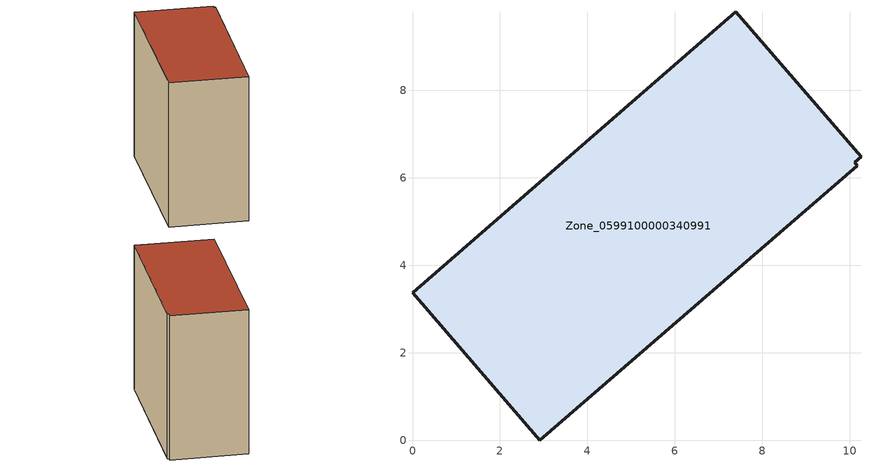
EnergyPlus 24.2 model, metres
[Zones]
Zone_0599100000340991
 floor ground (C_G): 0,3.37 7.39,9.79 10.25,6.48 10.11,6.35 10.17,6.27 2.91,0 z0
 wall outside (C_F): 0,3.37 2.91,0 10.17,6.27 10.11,6.35 10.25,6.48 7.39,9.79 0,3.37 z0:8.59
 roof outside (C_R): 7.39,9.79 0,3.37 2.91,0 10.17,6.27 10.11,6.35 10.25,6.48 z8.59
[BUILDING]
Pand.0599100000340991: North Axis=0; Terrain=City; Loads Convergence Tolerance Value=0.04; Temperature Convergence Tolerance Value=0.4; Solar Distribution=FullExterior; Maximum Number of Warmup Days=25; Minimum Number of Warmup Days=1
[Site:Location]
Rotterdam.The.Hague.AP_ZH_NLD Design_Conditions: Latitude=51.96; Longitude=4.45; Time Zone=1; Elevation=-4.5
[SITE:GROUNDTEMPERATURE:BUILDINGSURFACE]
18, 18, 18, 18, 18, 18, 18, 18, 18, 18, 18, 18
[MATERIAL] Thermal Absorptance=0.9; Solar Absorptance=0.7; Visible Absorptance=0.7
Name | Roughness | Thickness | Conductivity | Density | Specific Heat
G.TI.1992-2005 | MediumSmooth | 0.15 | 0.06 | 540 | 1210
F.TI.1992-2005 | Rough | 0.3 | 0.12 | 1920 | 840
R.TI.1992-2005 | MediumRough | 0.2 | 0.08 | 1500 | 1000
[CONSTRUCTION]
C_G: G.TI.1992-2005
C_F: F.TI.1992-2005
C_R: R.TI.1992-2005
[ZONE]
Zone_0599100000340991: Type=1; Multiplier=1; Ceiling Height=Autocalculate; Volume=Autocalculate; Floor Area=autocalculate; Part of Total Floor Area=Yes
[ZONEINFILTRATION:DESIGNFLOWRATE]
Infil_Zone_0599100000340991: Zone or ZoneList or Space or SpaceList=Zone_0599100000340991; Schedule=AlwaysOn; Design Flow Rate Calculation Method=Flow/Area; Flow Rate per Floor Area=0.0015; Constant Term Coefficient=1; Temperature Term Coefficient=0; Velocity Term Coefficient=0; Velocity Squared Term Coefficient=0
[HVACTEMPLATE:ZONE:IDEALLOADSAIRSYSTEM]
Zone_0599100000340991: Maximum Heating Supply Air Temperature=50; Minimum Cooling Supply Air Temperature=13; Maximum Heating Supply Air Humidity Ratio=0.0156; Minimum Cooling Supply Air Humidity Ratio=0.0077; Heating Limit=NoLimit; Cooling Limit=NoLimit; Dehumidification Control Type=ConstantSensibleHeatRatio; Cooling Sensible Heat Ratio=0.7; Dehumidification Setpoint=60; Humidification Control Type=None; Humidification Setpoint=30; Outdoor Air Method=None; Outdoor Air Flow Rate per Person=0.00944; Outdoor Air Flow Rate per Zone Floor Area=0; Outdoor Air Flow Rate per Zone=0; Demand Controlled Ventilation Type=None; Outdoor Air Economizer Type=NoEconomizer; Heat Recovery Type=None; Sensible Heat Recovery Effectiveness=0.7; Latent Heat Recovery Effectiveness=0.65
[ZONECONTROL:THERMOSTAT]
ThermostatControl_Zone_0599100000340991: Zone or ZoneList=Zone_0599100000340991; Control Type Schedule=DualSetpointControlType; Control 1=Thermostat_Zone_0599100000340991; Temperature Difference Between Cutout And Setpoint=0
[THERMOSTATSETPOINT:DUALSETPOINT]
Thermostat_Zone_0599100000340991: Heating Setpoint Temperature Schedule=HeatingSetpoint_Zone_0599100000340991; Cooling Setpoint Temperature Schedule=CoolingSetpoint_Zone_0599100000340991
[SCHEDULE:COMPACT]
HeatingSetpoint_Zone_0599100000340991: Through: 12/31, For: AllDays, Until: 24:00, 21
CoolingSetpoint_Zone_0599100000340991: Through: 12/31, For: AllDays, Until: 24:00, 24
DualSetpointControlType: Through: 12/31, For: AllDays, Until: 24:00, 4
AlwaysOn: Through: 12/31, For: AllDays, Until: 24:00, 1
